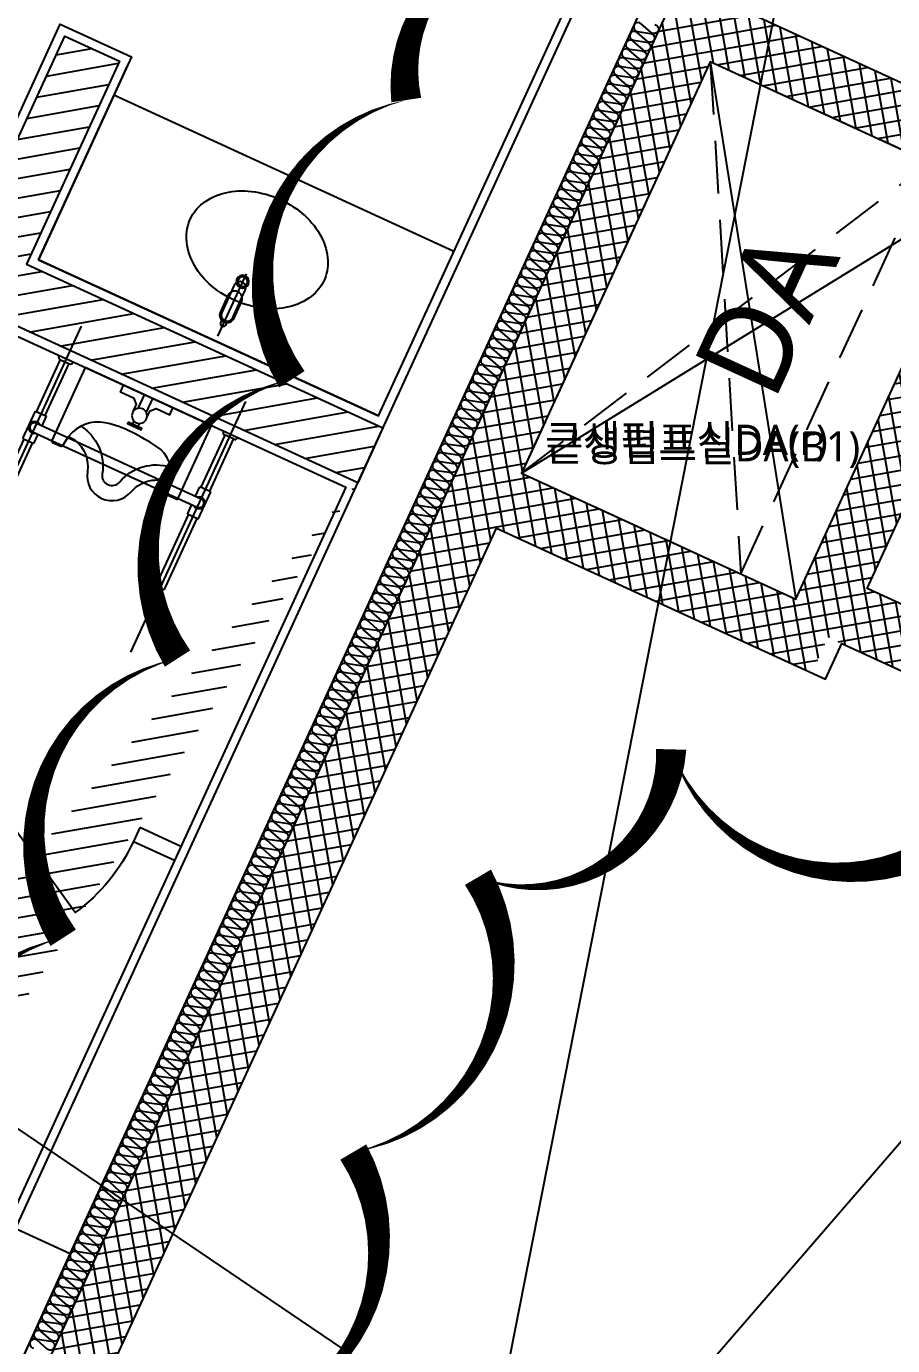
# Model space of a CAD drawing. Header units: millimetres. Extents: x -21000 to 567700, y 435000 to 850800.
# Drawn here: x 55088 to 57959, y 721113 to 725484 of the extents above; entities that cross this region are included whole.
import ezdxf
from ezdxf.enums import TextEntityAlignment as Align
from ezdxf.xclip import XClip

# ---------------------------------------------------------------- set-up
doc = ezdxf.new("R2010")
doc.units = ezdxf.units.MM
doc.header["$LTSCALE"] = 700
doc.header["$XCLIPFRAME"] = 2
for name, pattern in [('AB_Pbase$0$CEN', [62, 60, -1, 0, -1]), ('AB_Pbase$0$HIDDEN1', [0.375, 0.25, -0.125]), ('AB_Pbase$0$주차장기둥$0$CEN', [62, 60, -1, 0, -1])]:
    doc.linetypes.add(name, pattern=pattern)
doc.layers.get('0').update_dxf_attribs({"color": 2})
for name, color, linetype, plot in [('2001 수정', 151, 'Continuous', False), ('AB_Pbase$0$AB_Pbase_지붕층_구조도void$0$DEF_TEXT', 221, 'Continuous', False), ('AB_Pbase$0$AB_Pbase_지하1층_구조도void$0$DEF_TEXT', 221, 'Continuous', False), ('AB_Pbase$0$Defponts', 161, 'Continuous', False)]:
    doc.layers.add(name, color=color, linetype=linetype, plot=plot)
for name, color, linetype in [('AB_Pbase$0$1', 1, 'Continuous'), ('AB_Pbase$0$2', 4, 'Continuous'), ('AB_Pbase$0$AB_Shops$0$FIN', 6, 'Continuous'), ('AB_Pbase$0$AB_Shops$0$fix', 6, 'Continuous'), ('AB_Pbase$0$AB_Shops$0$TOIL', 4, 'Continuous'), ('AB_Pbase$0$AB_Shops$0$WAL', 3, 'Continuous'), ('AB_Pbase$0$CEN', 1, 'AB_Pbase$0$CEN'), ('AB_Pbase$0$da-open con', 1, 'Continuous'), ('AB_Pbase$0$da-open hid', 8, 'AB_Pbase$0$HIDDEN1'), ('AB_Pbase$0$FIN', 6, 'Continuous'), ('AB_Pbase$0$fix', 6, 'Continuous'), ('AB_Pbase$0$HAT', 8, 'Continuous'), ('AB_Pbase$0$HAT-BR', 5, 'Continuous'), ('AB_Pbase$0$INS', 8, 'Continuous'), ('AB_Pbase$0$WAL', 3, 'Continuous'), ('AB_Pbase$0$주차장기둥$0$CEN_P', 244, 'AB_Pbase$0$주차장기둥$0$CEN')]:
    doc.layers.add(name, color=color, linetype=linetype)
doc.styles.add('AB_Pbase$0$AB_Pbase_지붕층_구조도void$0$맑은 고딕', font='malgun.ttf')
doc.styles.add('AB_Pbase$0$AB_Pbase_지하1층_구조도void$0$맑은 고딕', font='malgun.ttf')
doc.styles.add('AB_Pbase$0$돋음체', font='malgun.ttf')

# ---------------------------------------------------------------- blocks, each defined once
blk = doc.blocks.new('AB_Pbase$0$basin22')
at = {"layer": 'AB_Pbase$0$fix'}
blk.add_line((-2.037268e-10, -270.4532828896772), (1.6589183e-09, -498.0952663987408), dxfattribs=at)
for points in [[(-2.037268e-10, -367, 0.0774187245895405), (97.75841340215992, -351.7720655880403, 0.0871303006921753), (174.4660330263723, -311.556026027305, 0.1056426630968527), (227.5054667087097, -249.0422670019325, 0.1238996188866737), (243.9999999997963, -183.5, 0.1238996188870748), (227.5054667087097, -117.9577329978346, 0.1056426630964291), (174.4660330263723, -55.44397397269495, 0.0871303006950405), (97.75841340029729, -15.2279344110284, 0.0774187245867685), (-2.037268e-10, 0, 0.0774187245874939), (-97.75841340070473, -15.22793441126123, 0.0871303006940359), (-174.4660330267796, -55.44397397246211, 0.1056426630973625), (-227.5054667091172, -117.9577329980675, 0.1238996188863817), (-244.0000000002037, -183.5, 0.1238996188868078), (-227.5054667091172, -249.0422670021653, 0.1056426630968673), (-174.4660330267796, -311.556026027305, 0.0871303006940397), (-97.75841340070473, -351.7720655887388, 0.0774187245876061)], [(19.99999999979627, -421.5349359668326, -0.4142135623730935), (-2.037268e-10, -441.5349359668325, -0.4142135623731064), (-20.00000000020373, -421.5349359668326), (-20.00000000020373, -321.5349359668326, -0.4142135623730935), (-2.037268e-10, -301.5349359668326, -0.4142135623730935), (20.00000000165892, -321.5349359668326)], [(25.00000000165892, -421.5349359649698, -0.4142135623730951), (-2.037268e-10, -446.5349359668326, -0.4142135623731056), (-24.99999999834108, -421.5349359649698), (-24.99999999834108, -361.5349359649699, -0.4142135623730951), (-2.037268e-10, -336.5349359668325, -0.4142135623730951), (25.00000000165892, -361.5349359649699)]]:
    blk.add_lwpolyline(points, format="xyb", close=True, dxfattribs=at)
blk.add_lwpolyline([(9.999999999796273, -444.4478144410531), (10.00000000165892, -451.5349359649698, -0.4142135623730951), (-2.037268e-10, -461.5349359668325, -0.4142135623731217), (-9.99999999834108, -451.5349359649698), (-10.00000000020373, -444.4478144410531)], format="xyb", dxfattribs=at)
for radius in [21.14004633651394, 16.14004633651393]:
    blk.add_circle((-2.037268e-10, -299.4360542357899), radius, dxfattribs=at)
blk = doc.blocks.new('AB_Pbase$0$AB_Shops$0$cu-301p22')
for p, q in [((0, 15), (50, 15)), ((95, 10), (105, 10)), ((0, -15), (50, -15)), ((95, -10), (105, -10))]:
    blk.add_line(p, q)
blk.add_lwpolyline([(0, -230), (0, 230), (265, 230, -0.4142135623730951), (270, 225), (270, 195, -0.3333333333333331), (265, 190), (230, 185, 0.337547347805511), (310, 80, -0.761904761904763), (310, -80, 0.3375473478055111), (230, -185), (265, -190, -0.4142135623730951), (270, -195), (270, -225, -0.4142135623730951), (265, -230)], format="xyb", close=True)
for points in [[(230, -185, -0.3335909833644926), (138.585122330347, -93.50029857763364, -0.024708590048942), (130, 0, -0.0669586961778207), (138.585122330347, 93.50029857763364, -0.2873671271141678), (230, 185)], [(181.7039098118002, 161.7918004055354, 0.2972096578811898), (296.7288378766134, 31.79340028694424, -0.7619047619047615), (296.7288378766134, -31.79340028694424, 0.3028111730796523), (181.2600899770259, -165.0279064924724, 0.337547347805511)]]:
    blk.add_lwpolyline(points, format="xyb")
for points in [[(65, 25), (40, 25), (25, 40), (25, 90), (0, 90)], [(65, -25), (40, -25), (25, -40), (25, -90), (0, -90)]]:
    blk.add_lwpolyline(points)
blk.add_lwpolyline([(105, 25), (110, 25), (110, -25), (105, -25)], close=True)
blk.add_circle((70, 0), 25)
blk = doc.blocks.new('AB_Pbase$0$AB_Pbase_지하1층_골조')
for p, q in [((55052.23021125776, 721499.8680989565), (57471.10111469021, 726771.4016059008)), ((55234.00722344202, 721416.4587598938), (57652.87812685963, 726687.9922668379))]:
    blk.add_line(p, q)
blk.add_lwpolyline([(54983.77920624608, 720871.1277233589), (55234.00722344202, 721416.4587598938), (54688.6761869042, 721666.6867770898), (54438.44816970784, 721121.3557405513)], close=True)
blk = doc.blocks.new('AB_Pbase$0$주차장기둥$0$cen 1bl 지하')
at = {"layer": 'AB_Pbase$0$주차장기둥$0$CEN_P', "color": 5}
blk.add_line((-6399.851964357891, 38422.19904794544), (137746.9405417815, 25630.0437706965), dxfattribs=at)
blk = doc.blocks.new('AB_Pbase$0$주차장기둥')
at = {"rotation": 1.99999810188403}
blk.add_blockref('AB_Pbase$0$주차장기둥$0$cen 1bl 지하', (-253925.7830964138, 27513.87086453778), dxfattribs=at)
blk = doc.blocks.new('AB_Pbase$0$AB_Pbase_지붕층_구조도void')
for p, q in [((7974.07935712019, -11684.712616635), (8075.241003350752, -13381.70004184821)), ((7348.206967418995, -13047.90143400754), (8701.113393052005, -12018.5112244759))]:
    blk.add_line(p, q)
blk.add_lwpolyline([(8075.241003350752, -13381.70004184821), (8701.113393052005, -12018.5112244759), (7974.07935712019, -11684.712616635), (7348.206967418995, -13047.90143400754)], close=True)
at = {"layer": 'AB_Pbase$0$AB_Pbase_지붕층_구조도void$0$DEF_TEXT', "style": 'AB_Pbase$0$AB_Pbase_지붕층_구조도void$0$맑은 고딕'}
blk.add_text('근생펌프실DA(r)', height=99.99999999999991, dxfattribs=at).set_placement((7425.674271907173, -12987.12731749655))
blk = doc.blocks.new('AB_Pbase$0$AB_Pbase_지하1층_구조도void', base_point=(49381.21374515444, 737051.3589096147))
at = {"linetype": 'ByBlock'}
for p, q in [((52481.49903428572, 715417.8173579919), (69603.75136795879, 735236.6403617745)), ((57903.09173233503, 727233.2917800351), (55319.20148348311, 714115.7226528239)), ((57354.92972057457, 725366.8765641219), (57637.84987578814, 723586.4394869484)), ((56729.44475087756, 724003.509873016), (58263.72226548956, 724949.6283043209))]:
    blk.add_line(p, q, dxfattribs=at)
blk.add_lwpolyline([(57637.84987578814, 723586.4394869484), (58263.72226548956, 724949.6283043209), (57354.92972057457, 725366.8765641219), (56729.05733087315, 724003.6877467493)], close=True, dxfattribs=at)
at = {"layer": 'AB_Pbase$0$AB_Pbase_지하1층_구조도void$0$DEF_TEXT'}
blk.add_line((52481.49903428572, 715417.8173579919), (57903.10615080985, 727233.3233066818), dxfattribs=at)
at = {"layer": 'AB_Pbase$0$AB_Pbase_지하1층_구조도void$0$DEF_TEXT', "style": 'AB_Pbase$0$AB_Pbase_지하1층_구조도void$0$맑은 고딕'}
blk.add_text('근생펌프실DA(B1)', height=100, dxfattribs=at).set_placement((56808.60324061938, 724042.7678997614))
blk = doc.blocks.new('AB_Pbase$0$A$C03857614')
at = {"layer": 'AB_Pbase$0$2'}
for p, q in [((369.4099412930664, -91.92040485562757, 9.25013784336e-05), (369.4099412930664, -89.92040485562757, 9.24077798045e-05)), ((377.4099412930663, -99.92040485562757, 9.17585763089e-05), (412.4099412930664, -99.92040485562757, 9.17847690306e-05)), ((379.4099412930663, -289.9204048556276, 7.93923697826e-05), (379.4099412930663, -99.92040485562757, 9.24077798045e-05)), ((410.4099412930663, -289.9204048556276, 7.93923697826e-05), (410.4099412930663, -99.92040485562757, 9.24077798045e-05)), ((420.4099412930664, -91.92040485562757, 9.25013784336e-05), (420.4099412930664, -89.92040485562757, 9.24077798045e-05)), ((969.4099412930663, -91.92040485562757, 9.25013784336e-05), (969.4099412930663, -89.92040485562757, 9.24077798045e-05)), ((1012.409941293066, -99.92040485562757, 9.17585763089e-05), (977.4099412930663, -99.92040485562757, 9.17847690306e-05)), ((979.4099412930663, -289.9204048556276, 7.93923697826e-05), (979.4099412930663, -99.92040485562757, 9.24077798045e-05)), ((1010.409941293066, -289.9204048556276, 7.93923697826e-05), (1010.409941293066, -99.92040485562757, 9.24077798045e-05)), ((1020.409941293066, -91.92040485562757, 9.25013784336e-05), (1020.409941293066, -89.92040485562757, 9.24077798045e-05)), ((374.9099412930664, -389.9204048556276, 0.0001530559714069), (374.9099412930664, -289.9204048556276, -1.1214476426e-06)), ((374.9099412930664, -289.9204048556276, -1.1214476426e-06), (414.9099412930663, -289.9204048556276, -1.1214476425e-06)), ((414.9099412930663, -324.4204048556276, 5.20697619294e-05), (414.9099412930663, -289.9204048556276, -1.1214476426e-06)), ((1014.909941293066, -289.9204048556276, -1.1214476426e-06), (974.9099412930663, -289.9204048556276, -1.1214476425e-06)), ((974.9099412930663, -324.4204048556276, 5.20697619294e-05), (974.9099412930663, -289.9204048556276, -1.1214476426e-06)), ((1014.909941293066, -389.9204048556276, 0.0001530559714069), (1014.909941293066, -289.9204048556276, -1.1214476426e-06)), ((394.9099412930664, -324.4204048556276, -1.1214476426e-06), (994.9099412930664, -324.4204048556276, -3.69721693847e-05)), ((374.9099412930664, -389.9204048556276, -1.1214476426e-06), (414.9099412930663, -389.9204048556276, -1.1214476425e-06)), ((379.4099412930663, -639.9204048556275, 5.19915065786e-05), (379.4099412930663, -389.9204048556276, 7.25421539816e-05)), ((394.9099412930664, -355.4204048556276, -1.1214476426e-06), (994.9099412930664, -355.4204048556276, -3.69721693847e-05)), ((410.4099412930663, -639.9204048556275, 5.19915065786e-05), (410.4099412930663, -389.9204048556276, 7.25421539816e-05)), ((414.9099412930663, -389.9204048556276, 0.0001530559714069), (414.9099412930663, -355.4204048556276, 9.98647618348e-05)), ((974.9099412930663, -389.9204048556276, 0.0001530559714069), (974.9099412930663, -355.4204048556276, 9.98647618348e-05)), ((1014.909941293066, -389.9204048556276, -1.1214476426e-06), (974.9099412930663, -389.9204048556276, -1.1214476425e-06)), ((979.4099412930663, -639.9204048556275, 5.19915065786e-05), (979.4099412930663, -389.9204048556276, 7.25421539816e-05)), ((1010.409941293066, -639.9204048556275, 5.19915065786e-05), (1010.409941293066, -389.9204048556276, 7.25421539816e-05))]:
    blk.add_line(p, q, dxfattribs=at)
at = {"layer": 'AB_Pbase$0$2', "extrusion": (-7.483635e-10, -9.35986291e-08, 0.9999999999999957)}
for centre in [(377.4099412763026, -91.92040486469895, 0.0001008285494042), (977.4099412763026, -91.920404864699, 0.0001003795313189)]:
    blk.add_arc(centre, 8, 180, 270, dxfattribs=at)
at = {"layer": 'AB_Pbase$0$2', "extrusion": (7.483635e-10, -9.35986291e-08, 0.9999999999999957)}
for centre in [(412.4099412763024, -91.92040487005399, 0.0001014196217563), (1012.409941276302, -91.92040487005396, 0.0001018686398411)]:
    blk.add_arc(centre, 8, 270, 0, dxfattribs=at)
at = {"layer": 'AB_Pbase$0$2'}
for centre, radius, start, end in [((394.9099412930664, -339.9204048556276, 7.59672618821e-05), 20, 50.80503257089579, 309.1949674291042), ((394.9099412930664, -339.9204048556276, 7.59672618821e-05), 15.5, 90, 270), ((994.9099412930664, -339.9204048556276, 7.59672618821e-05), 20, 230.8050325708958, 129.1949674291042), ((994.9099412930664, -339.9204048556276, 7.59672618821e-05), 15.5, 270, 90), ((394.9099412930664, -639.9204048556275, 5.19915065786e-05), 15.5, 180, 0), ((994.9099412930664, -639.9204048556275, 5.19915065786e-05), 15.5, 180, 0)]:
    blk.add_arc(centre, radius, start, end, dxfattribs=at)
at = {"layer": 'AB_Pbase$0$CEN', "ltscale": 0.1}
for p, q in [((394.9099412930664, 29.72910207277164, 2.21233544644e-05), (394.9099412930664, -884.5585096776485, 2.21233544644e-05)), ((994.9099412930664, 29.72910207277164, 2.21233544644e-05), (994.9099412930664, -884.5585096776485, 2.21233544644e-05))]:
    blk.add_line(p, q, dxfattribs=at)
blk = doc.blocks.new('AB_Pbase')
at = {"layer": 'AB_Pbase$0$HAT'}
h = blk.add_hatch(dxfattribs=at)
h.set_pattern_fill('NET', color=256, scale=15, angle=100)
h.set_pattern_definition([(99.99999999999974, (0, 0), (-46.90146923720639, -8.26999446138755), []), (189.9999999999997, (0, 0), (8.269994461387533, -46.90146923720638), [])])
h.paths.add_polyline_path([(48104.28446963904, 732829.8126460992), (52535.09165769445, 730796.7141384433), (52151.4087958366, 729960.5400945883), (52333.18580800633, 729877.1307555195), (52716.86866985768, 730713.3047993843), (56639.10133288228, 728913.567942958), (56264.12136505812, 728073.4000301965), (58009.18068502325, 727272.6703736197), (54371.07236712644, 719342.3494956206), (54552.76596393424, 719258.9945404262), (56646.15841180855, 723821.6830699997), (57691.30273703008, 723342.2044169334), (57745.51071688517, 723460.3631868797), (60717.16492613725, 722097.0691227918), (58957.99103819791, 719495.9814289067), (59123.65911304542, 719383.936398), (62204.8974660967, 723939.8084563166), (62039.22939124138, 724051.8534873435), (60830.74393572962, 722265.0053149617), (57874.35328972867, 723621.2966868816), (58529.02967037844, 725048.2977216885), (57438.32592944003, 725548.6762502738), (58274.3528796827, 727371.0489904264), (56529.29151884332, 728171.7751355602), (56912.97896610969, 729007.9471546578), (48505.80848870657, 732865.620185791), (48432.52595817089, 732899.2469135831), (48306.4157326835, 732957.1137415648), (48324.0357741336, 732949.0286247263), (48187.70301068563, 733011.5856310185)])
h.paths.add_polyline_path([(57354.93577451133, 725366.8897550898), (56729.49542091167, 724003.4910586249)], flags=0)
h.paths.add_polyline_path([(57354.93577451133, 725366.8897550898), (56729.49542091167, 724003.4910586249)], flags=16)
h.paths.add_polyline_path([(56729.51991523956, 724003.4798214532), (57354.91128018734, 725366.9009922917), (58263.85156940596, 724949.9100458669), (57638.36222715257, 723586.5338237769)], flags=16)
at = {"layer": 'AB_Pbase$0$HAT-BR'}
h = blk.add_hatch(dxfattribs=at)
h.set_pattern_fill('ANSI31', color=256, scale=20, angle=145)
h.set_pattern_definition([(189.9999999999997, (0, 0), (11.02665928185004, -62.53529231627521), [])])
edge = h.paths.add_edge_path()
edge.add_line((56186.59785169744, 723972.0358549951), (54823.26943040031, 724597.6062787184))
edge.add_line((54823.26943040035, 724597.6062787184), (54543.83206097807, 723988.6606672924))
edge.add_line((54543.83206097808, 723988.6606672924), (53316.83727517005, 724551.6736846945))
edge.add_line((53316.83727517016, 724551.6736846946), (53358.54806856046, 724642.5593811355))
edge.add_line((53358.54806856034, 724642.5593811354), (54403.76632876705, 724162.9554794813))
edge.add_line((54403.76632876715, 724162.9554794811), (54724.90175729128, 724862.7926299793))
edge.add_line((54724.9017572913, 724862.7926299794), (54906.67876947052, 724779.3832909144))
edge.add_line((54906.67876947025, 724779.3832909144), (55215.29332402802, 725451.958236016))
edge.add_line((55215.29332402819, 725451.958236016), (55397.07033619107, 725368.548896916))
edge.add_line((55397.07033619112, 725368.548896916), (55088.4557816433, 724695.973951852))
edge.add_line((55088.4557816433, 724695.9739518522), (56270.00719075246, 724153.8128671347))
edge.add_line((56270.00719075231, 724153.8128671348), (56186.59747992812, 723972.0360255827))
edge.add_line((54651.1421249305, 721584.8874279571), (54688.67586632462, 721666.6872950797))
edge.add_line((54688.67586632458, 721666.6872950797), (52543.70668533581, 722650.9176967002))
edge.add_line((52543.70668533581, 722650.9176967002), (52960.73766401203, 723559.8101110241))
edge.add_line((52960.73766401206, 723559.8101110241), (52878.93769559245, 723597.3444571726))
edge.add_line((52878.93769559253, 723597.3444571723), (52274.23601697763, 722279.4536218795))
edge.add_line((52274.23601697763, 722279.4536218795), (52356.035672444, 722241.9194193481))
edge.add_line((52356.03567244405, 722241.9194193479), (52506.17248274007, 722569.1180412032))
edge.add_line((52506.17248273997, 722569.1180412034), (54651.14166374783, 721584.8876395966))
edge.add_line((50380.41086501163, 718032.2864254424), (49698.74706931817, 718345.0714469266))
edge.add_line((49698.74706931834, 718345.0714469266), (49661.21286677116, 718263.2717914291))
edge.add_line((49661.212866771, 718263.2717914291), (50342.87666242964, 717950.4867699442))
edge.add_line((49717.30661937904, 716587.1591786165), (49035.64282367601, 716899.9442001279))
edge.add_line((49035.6428236759, 716899.9442001279), (48998.10862113864, 716818.1445446473))
edge.add_line((48998.10862113886, 716818.1445446473), (49679.7724168177, 716505.3595232068))
h.paths.add_polyline_path([(53882.42759535446, 725568.4385827564), (53800.61756556353, 725605.9775456577), (53963.27557281736, 725960.4375490837), (53581.54417201424, 726135.5970121034), (53619.07837445667, 726217.3966676582), (54000.81009768236, 726042.2370566572), (55047.59737225258, 728323.538710565), (55129.39702771833, 728286.004507974)])
h.paths.add_polyline_path([(42880.95448236065, 697708.070218126), (42799.15482929643, 697745.6044260565), (45343.13967079875, 703289.803297506), (45424.9393262686, 703252.2690949156)])
edge = h.paths.add_edge_path()
edge.add_line((50380.41086501163, 718032.2864254424), (50342.87610964024, 717950.4870236375))
edge.add_line((49717.30661937904, 716587.1591786165), (49679.77186410389, 716505.35977681))
edge.add_line((51013.36503545766, 715431.328893207), (48469.38019398656, 709887.1300217296))
edge.add_line((48469.38019398663, 709887.1300217297), (48387.58053849105, 709924.6642242972))
edge.add_line((48387.58053849111, 709924.6642242972), (50931.56537999472, 715468.86309576))
edge.add_line((50931.56537999456, 715468.86309576), (51013.36502730626, 715431.3288754747))
edge.add_line((48219.15217679842, 709341.7989852024), (45675.16733534158, 703797.6001137563))
edge.add_line((45675.16733534167, 703797.6001137563), (45593.3676798584, 703835.134316325))
edge.add_line((45593.36767985829, 703835.134316325), (48137.35252134742, 709379.3331877879))
edge.add_line((48137.35252134748, 709379.3331877879), (48219.15216868334, 709341.7989674704))
at = {"layer": 'AB_Pbase$0$AB_Shops$0$FIN'}
for points in [[(56255.25211449233, 724193.5907855193), (55128.23373433763, 724710.7291028708), (55424.3368879903, 725356.0374960374)], [(53352.8816513564, 724678.1666123043), (53286.14814687562, 724532.7480787702), (54558.58717416937, 723948.8827319376), (54838.02454359969, 724557.8283434523), (56146.82146722907, 723957.279984416), (55024.96365937988, 721512.3794997939)]]:
    blk.add_lwpolyline(points, dxfattribs=at)
at = {"layer": 'AB_Pbase$0$AB_Shops$0$fix'}
blk.add_lwpolyline([(56505.48170263536, 724738.9211013018), (55378.4617515706, 725256.060139425)], dxfattribs=at)
at = {"layer": 'AB_Pbase$0$AB_Shops$0$TOIL'}
blk.add_lwpolyline([(55464.15594695875, 722829.1975343525), (55443.30372139401, 722783.753231198, -0.1293266955800548), (55249.59167084968, 722547.8074742776), (54897.97208450228, 723033.9799400711)], format="xyb", dxfattribs=at)
for points in [[(55600.48792775176, 722766.6392943254), (55464.15546840773, 722829.196491391)], [(55443.30324279099, 722783.7521883106), (55579.63559294734, 722721.1950412389)]]:
    blk.add_lwpolyline(points, dxfattribs=at)
at = {"layer": 'AB_Pbase$0$AB_Shops$0$WAL'}
blk.add_lwpolyline([(56186.59785169744, 723972.0358549951), (54823.26943040035, 724597.6062787184), (54543.83206097808, 723988.6606672924), (53316.83727517016, 724551.6736846946), (53358.54806856034, 724642.5593811354), (54403.76632876715, 724162.9554794811), (54724.9017572913, 724862.7926299794), (54906.67876947025, 724779.3832909144), (55215.29332402819, 725451.958236016), (55397.07033619112, 725368.548896916), (55088.4557816433, 724695.9739518522), (56270.00719075231, 724153.8128671348), (56186.59747992818, 723972.0360255827)], dxfattribs=at)
at = {"layer": 'AB_Pbase$0$FIN'}
blk.add_lwpolyline([(53443.77027426465, 724636.4621972824), (54389.01117783064, 724202.7334321523), (54710.146606324, 724902.5705826659), (54891.92361850329, 724819.1612436009), (55200.5381730773, 725491.7361886716), (55436.84828889112, 725383.304047888), (55128.23373433763, 724710.7291028708), (56255.253019141, 724193.5903704762), (57443.83907883946, 726783.9109345818)], dxfattribs=at)
at = {"layer": 'AB_Pbase$0$INS'}
blk.add_lwpolyline([(57170.56282994468, 725490.2046012876, -1.337394457186359), (57158.72421263373, 725464.3988787545), (57125.69021771394, 725493.1869874593, 1.337394457186359), (57113.85160040316, 725467.3812649397), (57157.21963911159, 725461.119222523, -1.337394457188425), (57145.38102180154, 725435.313499988), (57112.34702687175, 725464.1016086942, 1.337394457188425), (57100.50840956226, 725438.2958861598), (57143.87644827721, 725432.0338437408, -1.337394458983137), (57132.03783093681, 725406.2281212371), (57099.00383606798, 725435.0162298979, 1.337394458991044), (57087.16521873657, 725409.2105073943), (57130.5332574427, 725402.948464975, -1.33739445899878), (57118.69464010275, 725377.1427424549), (57085.66064523497, 725405.9308511317, 1.33739445899878), (57073.822027894, 725380.1251286117), (57117.190066603, 725373.8630861933, -1.33739445722006), (57105.35144929115, 725348.0573636601), (57072.31745437134, 725376.8454723806, 1.337394588453004), (57060.47883981653, 725351.0397494443), (57103.84687301803, 725344.7777078307, -1.337394588460999), (57092.0082584641, 725318.9719848933), (57058.97426353628, 725347.7600935998, 1.337394457231449), (57047.13564622736, 725321.9543710649), (57090.50368493338, 725315.6923286624, -1.337394457239444), (57078.66506763027, 725289.8866061276), (57045.63107270308, 725318.6747148347, 1.337394457242495), (57033.79245539998, 725292.8689922992), (57077.16049410809, 725286.6069498804, -1.337394457244561), (57065.32187679026, 725260.8012273475), (57032.28788186956, 725289.5893360528, 1.33739432601503), (57020.44926181051, 725263.7836139196), (57063.81730602973, 725257.5215707121, -1.337394327808965), (57051.97868593431, 725231.7158485958), (57018.94469106471, 725260.5039572575, 1.3373944590385), (57007.1060737262, 725234.6982347674), (57050.47411243058, 725228.436192334, -1.337394459046234), (57038.63549509899, 725202.6304698304), (57005.6015002308, 725231.4185784911, 1.337394459049288), (56993.76288289093, 725205.6128559716), (57037.130921606, 725199.3508135687, -1.337394457271344), (57025.29230429427, 725173.5450910333), (56992.25830936721, 725202.3331997403, 1.337394457274395), (56980.41969205666, 725176.5274772053), (57023.78773076403, 725170.2654347857, -1.337394457282135), (57011.94911345356, 725144.4597122504), (56978.91511853374, 725173.2478209737, 1.337394326046495), (56967.07649845836, 725147.4420988403), (57010.44454268596, 725141.1800556176, -1.337394326054748), (56998.60592262746, 725115.3743334876), (56965.57192770007, 725144.1624421926, 1.337394457290387), (56953.73331038997, 725118.3567196587), (56997.10134909584, 725112.0946772392, -1.337394459077879), (56985.26273176383, 725086.2889547362), (56952.22873690247, 725115.0770633972, 1.337394459081268), (56940.39011955558, 725089.2713408918), (56983.75815826206, 725083.0092984745, -1.337394459089008), (56971.91954092149, 725057.2035759543), (56938.88554606911, 725085.9916846158, 1.337394459092061), (56927.04692872945, 725060.1859621112), (56970.41496741937, 725053.9239196929, -1.337394459093612), (56958.57635009587, 725028.118197188), (56925.54235521874, 725056.9063058506, 1.337394297130162), (56913.70373448287, 725031.1005838518), (56957.07177999803, 725024.8385404365, -1.337394295359696), (56945.23315927692, 724999.0328184079), (56912.19916435611, 725027.8209270986, 1.337394457320089), (56900.36054705331, 725002.0152045793), (56943.72858576103, 724995.7531621447, -1.337394457327311), (56931.88996845056, 724969.947439612), (56898.85597353088, 724998.7355483328, 1.337394588563307), (56887.01735897711, 724972.9298253969), (56930.38539217581, 724966.667783782, -1.337394588571562), (56918.54677761561, 724940.8620608448), (56885.51278268719, 724969.6501695509, 1.337394457344725), (56873.67416537758, 724943.8444470165), (56917.04220408518, 724937.5824045994, -1.337394428332471), (56905.20358724547, 724911.776681677), (56872.16959139178, 724940.5647911892, 1.33739455955286), (56860.33097730906, 724914.7590678646), (56903.69901050118, 724908.4970262346, -1.337394590359567), (56891.86039591995, 724882.6913033123), (56858.82640104927, 724911.4794119897, 1.33739432790693), (56846.98778096208, 724885.6736898876), (56890.3558251734, 724879.411646664, -1.337394326130018), (56878.51720510721, 724853.6059245167), (56845.48321018711, 724882.3940332375, 1.337394326136124), (56833.64459011948, 724856.5883111216), (56877.01263434028, 724850.3262678838, -1.33739432614412), (56865.17401428072, 724824.5205457518), (56832.14001935929, 724853.3086544584, 1.337394457377043), (56820.30140204251, 724827.502931939), (56863.66944075732, 724821.2408895206, -1.337394457384783), (56851.8308234463, 724795.4351669857), (56818.7968285263, 724824.2232756929, 1.337394457377999), (56806.95821121556, 724798.4175531565), (56850.32624992309, 724792.1555107402, -1.337394457386509), (56838.48763260502, 724766.3497882196), (56805.4536376927, 724795.1378969104, 1.337394326160369), (56793.61501762626, 724769.3321747928), (56836.98306184495, 724763.0701315698, -1.337394327940122), (56825.14444174888, 724737.2644094673), (56792.11044688056, 724766.0525181141, 1.337394459173049), (56780.27182954762, 724740.246795624), (56823.63986824705, 724733.9847531915, -1.337394459180784), (56811.80125091588, 724708.179030688), (56778.76725605455, 724736.9671393482, 1.337394459180784), (56766.92863872254, 724711.1614168594), (56810.29667742038, 724704.8993744261, -1.337394457411094), (56798.45806011043, 724679.0936519058), (56765.42406518958, 724707.8817605975, 1.337394588643697), (56753.5854506306, 724682.0760376746), (56796.95348382229, 724675.8139960475, -1.337394588651435), (56785.11486926995, 724650.0082731254), (56752.0808743559, 724678.7963818308, 1.337394457421884), (56740.24225703828, 724652.9906593122), (56783.61029574698, 724646.7286168786, -1.33739445742962), (56771.77167844458, 724620.9228943445), (56738.73768351416, 724649.7110030651, 1.337394588667079), (56726.89906896124, 724623.905280128), (56770.26710215399, 724617.6432385144, -1.337394590447092), (56758.42848757992, 724591.8375156076), (56725.39449271088, 724620.6256242546, 1.337394459214487), (56713.55587537111, 724594.8199017651), (56756.92391407856, 724588.5578593304, -1.337394459221965), (56745.08529673726, 724562.7521368263), (56712.05130188386, 724591.540245488, 1.337394459221965), (56700.21268454535, 724565.7345229833), (56743.58072325092, 724559.472480551, -1.337394459229702), (56731.74210590453, 724533.6667580602), (56698.70811104321, 724562.4548667085, 1.337394459236149), (56686.86949370993, 724536.6491442168), (56730.23753241813, 724530.3871017846, -1.337394457466974), (56718.39891510064, 724504.5813792646), (56685.36492017918, 724533.3694879581, 1.337394588690079), (56673.52630563358, 724507.563765049), (56716.8943388179, 724501.301723406, -1.337394588698072), (56705.05572426537, 724475.4960004836), (56672.02172935184, 724504.2841091898, 1.337394457477682), (56660.18311204345, 724478.4783866712), (56703.55115074232, 724472.2163442367, -1.337394457485677), (56691.71253343277, 724446.4106217034), (56658.67853851158, 724475.1987304096, 1.337394457482965), (56646.83992120125, 724449.3930078731), (56690.20795990086, 724443.1309654567, -1.337394459261685), (56678.36934256892, 724417.3252429682), (56645.33534770805, 724446.1133516137, 1.337394459267791), (56633.49673037493, 724420.3076291094), (56676.86476907402, 724414.0455867054, -1.337394459275528), (56665.02615172697, 724388.2398641853), (56631.99215687336, 724417.0279728476, 1.337394559450771), (56620.15354164275, 724391.2222500452), (56663.52157613825, 724384.9602082382, -1.337394557682112), (56651.68296092224, 724359.1544853896), (56618.64896601095, 724387.9425941115, 1.33739445750687), (56606.81034869223, 724362.1368715761), (56650.17838740011, 724355.8748291434, -1.337394457515123), (56638.33977009614, 724330.0691066247), (56605.30577518366, 724358.8572153155, 1.337394457515123), (56593.46715785825, 724333.0514927956), (56636.83519656537, 724326.7894503762, -1.3373944575226), (56624.99657925694, 724300.9837278582), (56591.96258434941, 724329.7718365497, 1.337394588758598), (56580.12396978799, 724303.9661136261), (56623.4920029818, 724297.704072015, -1.337394688877579), (56611.65338682612, 724271.8983504772), (56578.61939510966, 724300.6864563833, 1.337394557648014), (56566.78077620016, 724274.8807352488), (56610.14881491187, 724268.6186928304, -1.337394459314988), (56598.3101975649, 724242.8129703256), (56565.27620269581, 724271.6010789722, 1.337394328088507), (56553.43758260834, 724245.7953568851), (56596.80562681893, 724239.5333136475, -1.337394328090832), (56584.96700673282, 724213.7275915595), (56551.93301186952, 724242.5157002213, 1.337394459317313), (56540.09439453011, 724216.7099777157), (56583.46243323665, 724210.4479352832, -1.337394457555614), (56571.62381592622, 724184.6422127489), (56538.58982100651, 724213.4303214554, 1.337394457559009), (56526.75120369702, 724187.6245989357), (56570.11924239626, 724181.3625565026, -1.337394457566745), (56558.2806250851, 724155.5568339818), (56525.24663016322, 724184.3449426887, 1.337394588792905), (56513.40801561111, 724158.5392197674), (56556.77604880536, 724152.2771781238, -1.337394588800383), (56544.93743425828, 724126.4714552168), (56511.90343933136, 724155.2595639068, 1.337394457570832), (56500.06482202897, 724129.4538413886), (56543.43286072673, 724123.1917989565, -1.33739445934852), (56531.59424339502, 724097.3860764646), (56498.5602485346, 724126.174185113, 1.337394590584514), (56486.72163394383, 724100.3684622201), (56530.08966713099, 724094.1064205912, -1.337394590586324), (56518.25105255401, 724068.3006976829), (56485.21705770657, 724097.0888063464, 1.337394328126899), (56473.37843760388, 724071.2830842442), (56516.74648181664, 724065.0210410359, -1.337394328134634), (56504.90786171347, 724039.2153189183), (56471.87386686648, 724068.0034275661, 1.33739445936417), (56460.03524952763, 724042.1977050754), (56503.40328823241, 724035.9356626571, -1.337394457602991), (56491.56467091737, 724010.1299401233), (56458.53067600285, 724038.9180488293, 1.33739432637685), (56446.69205593664, 724013.1123266978), (56490.06010015574, 724006.8502834891, -1.337394326384846), (56478.22148008243, 723981.0445613426), (56445.18748516924, 724009.8326700494, 1.337394457617433), (56433.34886785957, 723984.0269475293), (56476.71690656632, 723977.7649050958, -1.337394588852889), (56464.87828714508, 723951.9591844085), (56431.84429642812, 723980.747289449, 1.337394720079406), (56420.00567978247, 723954.9415683598), (56463.37371296649, 723948.6795267318, -1.337394590622909), (56451.53509838365, 723922.8738038254), (56418.50110352335, 723951.6619124706, 1.337394459401265), (56406.66248618331, 723925.8561899804), (56450.03052488962, 723919.5941475634, -1.337394328181295), (56438.19190965128, 723893.7884232114), (56405.15791059631, 723922.5765355377, 1.337394459405975), (56393.31929810703, 723896.7708108127), (56436.68733129968, 723890.5087691842, -1.337394720106185), (56424.84871464501, 723864.7030480809), (56391.81472393422, 723893.491153137, 1.337394720106185), (56379.97610726335, 723867.685432031), (56423.34414046685, 723861.4233904191, -1.337394588880771), (56411.50552591222, 723835.6176674824), (56378.4715309921, 723864.405776188, 1.337394457659129), (56366.63291368869, 723838.6000536532), (56410.00095238152, 723832.3380112349, -1.337394457667125), (56398.16233507114, 723806.5322887138), (56365.12834016507, 723835.320397408, 1.337394457670517), (56353.28972285525, 723809.5146748865), (56396.65776155318, 723803.252632469, -1.337394326450807), (56384.81914634537, 723777.4469081014), (56351.78514722205, 723806.2350204592, 1.337394457676948), (56339.94653477845, 723780.4292957183), (56383.31456795567, 723774.1672540905, -1.337394721901584), (56371.47595127136, 723748.3615330154), (56338.44196062128, 723777.1496380118, 1.337394690531872), (56326.60334327271, 723751.343917043), (56369.97137778487, 723745.0818752192, -1.337394559312389), (56358.13276254753, 723719.2761524318), (56325.09876768553, 723748.0642610652, 1.337394459455939), (56313.26015034519, 723722.258538574), (56356.62818905288, 723715.9964961569, -1.337394326468865), (56344.78957384335, 723690.1907717871), (56311.75557472123, 723718.9788841604, 1.337394326474969), (56299.91695951124, 723693.1731597946), (56343.28499821831, 723686.911117376, -1.337394457710672), (56331.44638089958, 723661.1053948404), (56298.41238598769, 723689.8935035456, 1.337394457710672), (56286.57376867743, 723664.0877810268), (56329.9418073764, 723657.8257386091, -1.337394426277442), (56318.10319056597, 723632.0200156288), (56285.06919464807, 723660.8081252133, 1.337394426274049), (56273.23057784524, 723635.0024022465), (56316.59861654322, 723628.7403598282, -1.33739445948445), (56304.75999920156, 723602.9346373226), (56271.72600435887, 723631.7227459851, 1.33739445948784), (56259.8873870106, 723605.9170234802), (56303.25542570953, 723599.6549810627, -1.337394459495319), (56291.41680836957, 723573.8492585423), (56258.38281351508, 723602.6373672182, 1.337394328272232), (56246.54419342196, 723576.8316451018), (56289.91223764652, 723570.5696018939, -1.337394197046867), (56278.07361963784, 723544.7638779589), (56245.03962058801, 723573.5519902561, 1.337394459502863), (56233.20100809953, 723547.7462655307), (56276.5690412854, 723541.4842239015, -1.337394588977145), (56264.73042673276, 723515.6785009799), (56231.69643181801, 723544.4666096859, 1.337394457747594), (56219.85781450906, 723518.660887152), (56263.22585320703, 723512.3988447341, -1.337394457755332), (56251.38723589795, 723486.5931222135), (56218.35324098432, 723515.3812309204, 1.337394457758386), (56206.51462367366, 723489.575508387), (56249.88266237973, 723483.3134659687, -1.337394457766379), (56238.04404506407, 723457.5077434332), (56205.01005015056, 723486.2958521247, 1.33739432654024), (56193.17143008346, 723460.4901300078), (56236.53947429627, 723454.2280868001, -1.337394197075537), (56224.70085630079, 723428.4223628643), (56191.66685723829, 723457.2104751765, 1.337394459531195), (56179.82824475743, 723431.4047504364), (56223.19627794833, 723425.1427088229, -1.337394590766656), (56211.35766336541, 723399.3369859309), (56178.32366851315, 723428.1250945632, 1.337394459540498), (56166.48505116458, 723402.3193720574), (56209.85308987295, 723396.0573296414, -1.337394457787831), (56198.01447256254, 723370.2516071209), (56164.9804776484, 723399.0397158264, 1.337394457790884), (56153.14186033121, 723373.2339932931), (56196.50989903012, 723366.9719508745, -1.337394326571174), (56184.67128382153, 723341.1662265059), (56151.63728470579, 723369.9543388789, 1.337394326574225), (56139.79866950574, 723344.1486145112), (56183.16670819765, 723337.8865720928, -1.337394457809409), (56171.32809088728, 723312.0808495883), (56138.29409598844, 723340.8689582807, 1.337394457806357), (56126.45547867073, 723315.0632357606), (56169.82351736973, 723308.8011933275, -1.33739445781487), (56157.9849000461, 723282.995470792), (56124.95090514631, 723311.7835794985, 1.337394326588389), (56113.11228507291, 723285.9778573808), (56156.48032930045, 723279.7158141593, -1.337394459577533), (56144.64170708967, 723253.9100938748), (56111.60771643602, 723282.6981988697, 1.337394459580586), (56099.76909424801, 723256.8924786154), (56143.1371384593, 723250.6304353769, -1.337394328360874), (56131.29851836314, 723224.8247132899), (56098.26452350203, 723253.6128219371, 1.337394459590409), (56086.42590616832, 723227.807099433), (56129.79394486822, 723221.5450570139, -1.337394457844445), (56117.95532755844, 723195.7393344936), (56084.92133264531, 723224.5274431701, 1.337394589073995), (56073.08271808363, 723198.7217202487), (56116.45075127889, 723192.4596786367, -1.337394457848855), (56104.61213880975, 723166.6539538804), (56071.57813971117, 723195.4420662522, 1.337394326627231), (56059.73952449314, 723169.6363418859), (56103.10756319924, 723163.3742994668, -1.337394457862415), (56091.2689458837, 723137.5685769325), (56058.23495096923, 723166.3566856399, 1.337394457865807), (56046.39633365232, 723140.5509631187), (56089.76437235964, 723134.2889206854, -1.337394459626987), (56077.92575501848, 723108.4831981949), (56044.8917601752, 723137.2713068418, 1.337394427933504), (56033.05314216221, 723111.4655844423), (56076.42118219452, 723105.203541815, -1.337394427942017), (56064.58256418584, 723079.3978194153), (56031.54856933129, 723108.1859280621, 1.337394590860194), (56019.70995475689, 723082.380205185), (56063.07798794267, 723076.1181635419, -1.337394590867414), (56051.23937334337, 723050.3124406493), (56018.20537850508, 723079.1005492815, 1.337394328416237), (56006.36675840124, 723053.2948271784), (56049.73480262215, 723047.0327839704, -1.337394326671049), (56037.89618254778, 723021.2270618397), (56004.86218764108, 723050.0151705442, 1.337394326671049), (55993.02356756813, 723024.2094484268), (56036.3916117881, 723017.9474052028, -1.337394163686689), (56024.55299431437, 722992.1416808076), (55991.51899419928, 723020.9297940435, 1.337394294919254), (55979.68037948983, 722995.1240692438), (56023.04841819662, 722988.8620268255, -1.33739432668599), (56011.20980298113, 722963.056302472), (55978.17580386701, 722991.8444148313, 1.337394195456475), (55966.33718589961, 722966.0386908638), (56009.70523012081, 722959.776647657, -1.337394328444569), (55997.86661001599, 722933.9709255547), (55964.83261516142, 722962.7590342012, 1.337394459674102), (55952.99399782214, 722936.9533117115), (55996.36203652052, 722930.6912692781, -1.33739445968184), (55984.52341918393, 722904.8855467739), (55951.48942433548, 722933.6736554347, 1.337394590914783), (55939.65080974458, 722907.8679325285), (55983.01884293035, 722901.6058909007, -1.337394589170369), (55971.18022837798, 722875.8001679914), (55938.14623348037, 722904.5882766853, 1.337394457940819), (55926.30761615489, 722878.7825541506), (55969.67565485416, 722872.5205117301, -1.337394457948813), (55957.83703753745, 722846.7147892122), (55924.80304263817, 722875.502897903, 1.337394457955259), (55912.96442531253, 722849.6971753833), (55956.33246402039, 722843.4351329508, -1.33739458918479), (55944.49384460837, 722817.6294122642), (55911.45985390566, 722846.4175173049, 1.337394589181398), (55899.62123448771, 722820.6117966179), (55942.989273186, 722814.349754184, -1.337394457961671), (55931.15065586881, 722788.544031664), (55898.11666096387, 722817.3321403575, 1.33739458919122), (55886.27804640995, 722791.5264174349), (55929.64607959401, 722785.2643758066, -1.337394722178848), (55917.80746290242, 722759.4586547462), (55884.77347225981, 722788.2467597289, 1.337394590949281), (55872.93485281741, 722762.441039057), (55916.30289151706, 722756.1789966379, -1.337394328496178), (55904.46427627992, 722730.373272314), (55871.43027722399, 722759.1613846117, 1.337394328502623), (55859.5916619848, 722733.3556602893), (55902.95970068479, 722727.093617887, -1.337394326758468), (55891.12108547479, 722701.2878935185), (55858.0870863596, 722730.0760058762, 1.337394326758468), (55846.24847114459, 722704.2702815229), (55889.61650985015, 722698.0082390913, -1.337394457999839), (55877.77789253129, 722672.2025165708), (55844.74389762588, 722700.990625262, 1.337394457999839), (55832.90528031671, 722675.1849027576), (55876.27331901527, 722668.9228603252, -1.337394458002422), (55864.43470169851, 722643.117137805), (55831.40070679286, 722671.9052464969, 1.337394458002422), (55819.56208947455, 722646.0995239757), (55862.9301281753, 722639.8374815587, -1.337394459761277), (55851.09151083468, 722614.031759054), (55818.05751599444, 722642.8198677009, 1.33739445976433), (55806.21889864968, 722617.0141452097), (55849.58693734901, 722610.7521027777, -1.33739459099386), (55837.74831790817, 722584.9463821058), (55804.71432725018, 722613.7344870868, 1.337394590996914), (55792.87570781633, 722587.9287664286), (55836.24374651354, 722581.6667239964, -1.337394459776928), (55824.40512915992, 722555.8610015233), (55791.37113432111, 722584.6491101538, 1.337394591006479), (55779.53251973703, 722558.843387261), (55822.90055291608, 722552.5813456179, -1.337394458036152), (55811.06194046355, 722526.7756208783), (55778.02794135632, 722555.563733235, 1.33739432681001), (55766.18932614072, 722529.7580088824), (55809.55736483892, 722523.4959664643, -1.337394589272399), (55797.71874542142, 722497.6902457775), (55764.68475471675, 722526.4783507884, 1.337394589277254), (55752.84613530858, 722500.672630117), (55796.21417400299, 722494.4105876833, -1.337394589285249), (55784.37555459502, 722468.6048669962), (55751.34156388341, 722497.3929720217, 1.337394688496087), (55739.50294655888, 722471.5872510376), (55782.87098109276, 722465.3252092008, -1.337394427794333), (55771.03236793236, 722439.5194845801), (55737.99836888563, 722468.3075968929, 1.337394328578668), (55726.15975363857, 722442.5018725708), (55769.52779233733, 722436.239830136, -1.337394328586146), (55757.689177091, 722410.434105799), (55724.65517805033, 722439.2222181262, 1.337394328594053), (55712.81656279612, 722413.4164937737), (55756.1846015037, 722407.1544513712, -1.337394459829497), (55744.34598416318, 722381.3487288648), (55711.31198931786, 722410.1368375118, 1.337394459826444), (55699.47337197061, 722384.3311150233), (55742.84141066857, 722378.0690726053, -1.3373944260068), (55731.0027938747, 722352.2633496388), (55697.96879793954, 722381.0514592237, 1.3373944260068), (55686.13018113629, 722355.2457362413), (55729.49821983641, 722348.9836938079, -1.337394589325227), (55717.65960042455, 722323.1779731372), (55684.62560971974, 722351.966078162, 1.337394589325227), (55672.7869903098, 722326.1603574752), (55716.1550290095, 722319.8983150428, -1.337394589327292), (55704.31640958269, 722294.0925943553), (55671.28241888892, 722322.8806993811, 1.337394589333738), (55659.44379946941, 722297.0749786951), (55702.81183816731, 722290.8129362756, -1.337394459858167), (55690.97322081998, 722265.0072137731), (55657.93922597443, 722293.7953224196, 1.337394459858167), (55646.10060863598, 722267.9895999284), (55689.46864733367, 722261.7275575115, -1.337394591093368), (55677.63002789265, 722235.9218368379), (55644.59603724281, 722264.7099418337, 1.337394722319541), (55632.75742055774, 722238.9042207602), (55676.12545374328, 722232.6421791312, -1.337394589356159), (55664.28683918226, 722206.8364562108), (55631.25284428434, 722235.6245649006, 1.337394589359552), (55619.41422971501, 722209.8188419803), (55662.78226290987, 722203.5568003509, -1.337394720595028), (55650.94364624885, 722177.7510792619), (55617.9096555521, 722206.5391842872, 1.33739458937462), (55606.07103613231, 722180.733463615), (55649.43907483175, 722174.4714211806, -1.337394458148965), (55637.60045751564, 722148.6656986768), (55604.56646261704, 722177.4538073546, 1.337394458145912), (55592.72784529162, 722151.6480848351), (55636.09588399059, 722145.3860424164, -1.337394591124752), (55624.25726454894, 722119.580321744), (55591.22327391266, 722148.3684267259, 1.337394591124752), (55579.38465445742, 722122.5627060682), (55622.75269316412, 722116.3006636496, -1.337394459905282), (55610.91407581684, 722090.4949411307), (55577.88008097153, 722119.2830497785, 1.337394591137885), (55566.04146638795, 722093.4773269002), (55609.40949957352, 722087.2152852718, -1.337394722373105), (55597.57088288219, 722061.4095641971), (55564.53689223842, 722090.1976691777, 1.337394591143537), (55552.69827279835, 722064.3919485216), (55596.06631149666, 722058.1299061042, -1.337394589408668), (55584.22769207892, 722032.3241854017), (55551.19370137366, 722061.1122904419, 1.337394589408668), (55539.35508196268, 722035.3065697392), (55582.72312066262, 722029.0445273223, -1.337394458188942), (55570.88450333707, 722003.2388048029), (55537.85050843926, 722032.0269134941, 1.337394458195385), (55526.01189112859, 722006.2211909738), (55569.37992982845, 721999.9591485565, -1.337394458197455), (55557.54131251142, 721974.1534260215), (55524.50731760568, 722002.9415347129, 1.337394326967918), (55512.6686975318, 721977.1358125946), (55556.03674175091, 721970.8737693884, -1.337394328718261), (55544.19812164788, 721945.0680472853), (55511.16412680072, 721973.8561559324, 1.33739445994474), (55499.3255094536, 721948.0504334274), (55542.69354815423, 721941.7883910082, -1.337394328719363), (55530.85493290703, 721915.982666672), (55497.82093386655, 721944.7707789846, 1.337394328722415), (55485.98231861286, 721918.9650546464), (55529.35035731233, 721912.7030122293, -1.337394591185062), (55517.5117378698, 721886.8972915707), (55484.4777472337, 721915.6853965526, 1.337394591191509), (55472.63912778624, 721889.879675882), (55516.00716648568, 721883.6176334618, -1.337394589463084), (55504.16854706811, 721857.8119127603), (55471.13455636957, 721886.6000177863, 1.337394720692654), (55459.29593971695, 721860.794296711), (55502.6639728957, 721854.5322550834, -1.337394458239518), (55490.82536044293, 721828.726530342), (55457.79136134183, 721857.5146426839, 1.33739442590832), (55445.95274819648, 721831.7089180351), (55489.32078273955, 721825.4468762141, -1.337394425916313), (55477.48216960215, 721799.6411515624), (55444.4481705006, 721828.4292639047, 1.337394327014925), (55432.60955528403, 721802.6235395517), (55475.97759398341, 721796.3614971354, -1.337394459986529), (55464.13897663681, 721770.555774645), (55431.10498178968, 721799.3438832755, 1.337394459992633), (55419.26636445052, 721773.5381607861), (55462.63440314953, 721767.2761183684, -1.337394460000113), (55450.79578580191, 721741.4703958636), (55417.76179096346, 721770.2585045107, 1.337394460008018), (55405.92317362375, 721744.45278202), (55449.29121231634, 721738.1907395868, -1.337394557106831), (55437.45259342072, 721712.3850184531), (55404.41860167976, 721741.1731243732, 1.337394557102317), (55392.57998278262, 721715.3674032392), (55435.94802148098, 721709.1053608204, -1.337394589510801), (55424.10940206313, 721683.2996401341), (55391.07541136669, 721712.0877451595, 1.337394458285764), (55379.23678918554, 721686.2820248595), (55422.60483340427, 721680.0199816518, -1.337394195833212), (55410.76621542382, 721654.214257702), (55377.7322163311, 721683.002370044, 1.337394327058215), (55365.89360110851, 721657.1966456927), (55409.26163980654, 721650.934603274, -1.337394460028783), (55397.42302246706, 721625.1288807846), (55364.38902762867, 721653.9169894161, 1.337394460033296), (55352.55041027278, 721628.1112669399), (55395.91844897959, 721621.8492245083, -1.337394328813845), (55384.07983373434, 721596.0435001706), (55351.04583469373, 721624.8316124685, 1.337394328817238), (55339.20721944676, 721599.0258881447), (55382.57525814663, 721592.7638457263, -1.337394328825234), (55370.7366429003, 721566.9581214048), (55337.70264385956, 721595.7462337019, 1.337394328825234), (55325.86402861404, 721569.940509379), (55369.23206731109, 721563.6784669617, -1.337394458325551), (55357.39344999523, 721537.872744443), (55324.35945509665, 721566.6608531176, 1.337394458328603), (55312.5208377788, 721540.8551306135), (55355.88887647825, 721534.5930881809, -1.337394458336083), (55344.05025916188, 721508.7873656742), (55311.01626426264, 721537.5754743523, 1.337394458333029), (55299.17764694552, 721511.7697518332), (55342.54568564435, 721505.5077094149, -1.337394458341282), (55330.70706832677, 721479.7019868938), (55297.67307342884, 721508.4900955858, 1.337394327117854), (55285.83445334779, 721482.6843734694), (55329.20249756809, 721476.4223302454, -1.33739432885479), (55317.36387746319, 721450.6166081438), (55284.32988262401, 721479.4047167749, 1.337394460084323), (55272.49126527771, 721453.5989942861), (55315.85930397698, 721447.3369518653, -1.337394328864353), (55304.02068873042, 721421.531227544), (55270.98668968882, 721450.3193398428, 1.337394328867407), (55259.14807443554, 721424.513615504), (55302.51611312723, 721418.2515730856, -1.337394460096664), (55290.67749578846, 721392.4458505958), (55257.64350095756, 721421.2339592291, 1.33739446009361), (55245.80488360979, 721395.4282367369), (55289.17292230032, 721389.1661943198, -1.337394458372926), (55277.33430497555, 721363.3604717999), (55244.30031009309, 721392.1485804915, 1.337394589608918), (55232.46169553178, 721366.3428575682), (55275.8297287186, 721360.0808159411, -1.337394720844656), (55263.99111204812, 721334.2750948527), (55230.95712135964, 721363.0631998782, 1.337394458388929), (55219.11849918475, 721337.2574796074), (55262.48654339675, 721330.9954363712, -1.337394458396926), (55250.64792121429, 721305.1897160704), (55217.61393052758, 721333.977821112, 1.337394589623081), (55205.77531110046, 721308.1721004241), (55249.1433497994, 721301.9100579924, -1.337394328904071), (55237.30473455244, 721276.1043336687), (55204.27073551263, 721304.8924459816, 1.337394460137), (55192.43212302355, 721279.0867212411), (55235.80015620866, 721272.8246796285, -1.337394591366531), (55223.96154161807, 721247.0189567362), (55190.92754678805, 721275.8070653682, 1.337394328910499), (55179.08892667529, 721250.0013432803), (55222.45697088947, 721243.7393000723, -1.337394327190589), (55210.61835081456, 721217.9335779409), (55177.58435592361, 721246.7216866314, 1.337394458420122), (55165.74573859866, 721220.9159640955), (55209.11377729857, 721214.65392168, -1.337394589655321), (55197.27515787062, 721188.8482009777), (55164.24116719118, 721217.6363060172, 1.337394556998882), (55152.40254708006, 721191.8305854211), (55195.77058715606, 721185.5685428095, -1.337394425779419), (55183.93196914572, 721159.7628203921), (55150.89797424746, 721188.5509290849, 1.337394458438907), (55139.05935693133, 721162.7452065503), (55182.42739562847, 721156.4831641325, -1.337394460174291), (55170.58877828237, 721130.6774416408), (55137.5547834518, 721159.4655502747, 1.33739432894781), (55125.71616333987, 721133.6598281867), (55169.08420755266, 721127.397784964, -1.337394460177067), (55157.24558534659, 721101.5920647094), (55124.21159471166, 721130.3801696764, 1.337394460177067), (55112.37297250557, 721104.574449405)], format="xyb", dxfattribs=at)
at = {"layer": 'AB_Pbase$0$WAL'}
blk.add_lwpolyline([(58009.18068502325, 727272.6703736197), (54371.07236712644, 719342.3494956206), (54552.76596393424, 719258.9945404262), (56646.15841180855, 723821.6830699997), (57736.74841778531, 723321.3551939091), (57790.95639764029, 723439.5139638555), (60717.16492613725, 722097.0691227918), (58957.99103819791, 719495.9814289067), (59123.65911304542, 719383.936398), (62204.8974660967, 723939.8084563166), (62039.22939124138, 724051.8534873435), (60830.74393572962, 722265.0053149617), (57874.35328972872, 723621.2966868816), (58529.0296703784, 725048.2977216886), (57438.32592944003, 725548.6762502738)], dxfattribs=at)
blk.add_lwpolyline([(58263.85156940612, 724949.910045867), (57354.93577451133, 725366.8897550898), (56729.49542091551, 724003.491058655), (57638.41121580241, 723586.5113493716)], close=True, dxfattribs=at)
for name, p, rotation in [('AB_Pbase$0$AB_Pbase_지하1층_골조', (-6.7507498898e-06, -3.3393152989e-06), 359.9999999999999), ('AB_Pbase$0$주차장기둥', (231892.5219283827, 539971.4727125298), 329.0000000345588)]:
    blk.add_blockref(name, p, dxfattribs=dict(rotation=rotation))
at = {"layer": 'AB_Pbase$0$1', "rotation": 335.355954393864}
blk.add_blockref('AB_Pbase$0$A$C03857614', (54898.30333818056, 724629.0475376614, -9.24077798045e-05), dxfattribs=at)
at = {"layer": 'AB_Pbase$0$AB_Shops$0$fix'}
for name, p, xscale, rotation in [('AB_Pbase$0$basin22', (55929.66117123293, 724910.7184565437), -0.9999999999999996, 335.3517270733239), ('AB_Pbase$0$AB_Shops$0$cu-301p22', (55492.42224019364, 724257.5545150399), -0.9999999999999998, 65.3517270733259)]:
    blk.add_blockref(name, p, dxfattribs=dict(at, xscale=xscale, rotation=rotation))
at = {"layer": 'AB_Pbase$0$da-open con', "rotation": 359.9999999999999}
blk.add_blockref('AB_Pbase$0$AB_Pbase_지하1층_구조도void', (49381.21373840371, 737051.3589062752), dxfattribs=at)
at = {"layer": 'AB_Pbase$0$da-open hid', "rotation": 359.9999999999999}
blk.add_blockref('AB_Pbase$0$AB_Pbase_지붕층_구조도void', (49380.8503567032, 737051.5891774172), dxfattribs=at)
at = {"layer": 'AB_Pbase$0$Defponts', "style": 'AB_Pbase$0$돋음체'}
blk.add_text('DA', height=299.9999999999996, rotation=65.35172695170627, dxfattribs=at).set_placement((57538.78945823609, 724539.8892704638), align=Align.MIDDLE)

msp = doc.modelspace()

# ---------------------------------------------------------------- block references
ref = msp.add_blockref('AB_Pbase', (1.00299076e-08, -1.3533281e-09))
XClip(ref).set_block_clipping_path([(-1.50175765e-08, 445500.00000001484), (493845.7187941075, 839949.3912975936)])

# ---------------------------------------------------------------- next in the draw order: linework, layer by layer
at = {"layer": '2001 수정'}
msp.add_lwpolyline([(57898.39890722324, 725569.8156147611, 0, 100, 0.52056705), (56922.6787336666, 725788.8364880004, 0, 100, 0.52056705), (56347.19292343954, 725240.2678677217, 0, 100, 0.52056705), (55968.19141879836, 724314.8718122514, 0, 100, 0.52056705), (55589.18991415716, 723389.4757567814, 0, 100, 0.52056705), (55210.18840951597, 722464.0797013112, 0, 100, 0.52056705), (54831.18690487478, 721538.683645841, 0, 100, 0.52056705), (54452.18540023359, 720613.2875903709, 0, 100, 0.52056705), (54073.1838955924, 719687.8915349006, 0, 100, 0.52056705), (54243.96647063225, 718953.4368130002, 0, 100, 0.52056705), (54932.04505447971, 719022.3705663382, 0, 100, 0.52056705), (55345.26810337017, 719933.0004098342, 0, 100, 0.52056705), (55758.49115226064, 720843.6302533305, 0, 100, 0.52056705), (56171.71420115112, 721754.2600968264, 0, 100, 0.52056705), (56584.93725004158, 722664.8899403226, 0, 100, 0.52056705), (57225.48115558842, 723088.5961848819, 0, 100, 0.52056705), (58188.91831298467, 722820.6617829321, 0, 100, 0.52056705), (58435.20149290418, 723727.4941128077, 0, 100, 0.52056705), (58637.19233533518, 724706.8815231689, 0, 100, 0.52056705)], format="xyseb", close=True, dxfattribs=at)

doc.saveas('drawing.dxf')
